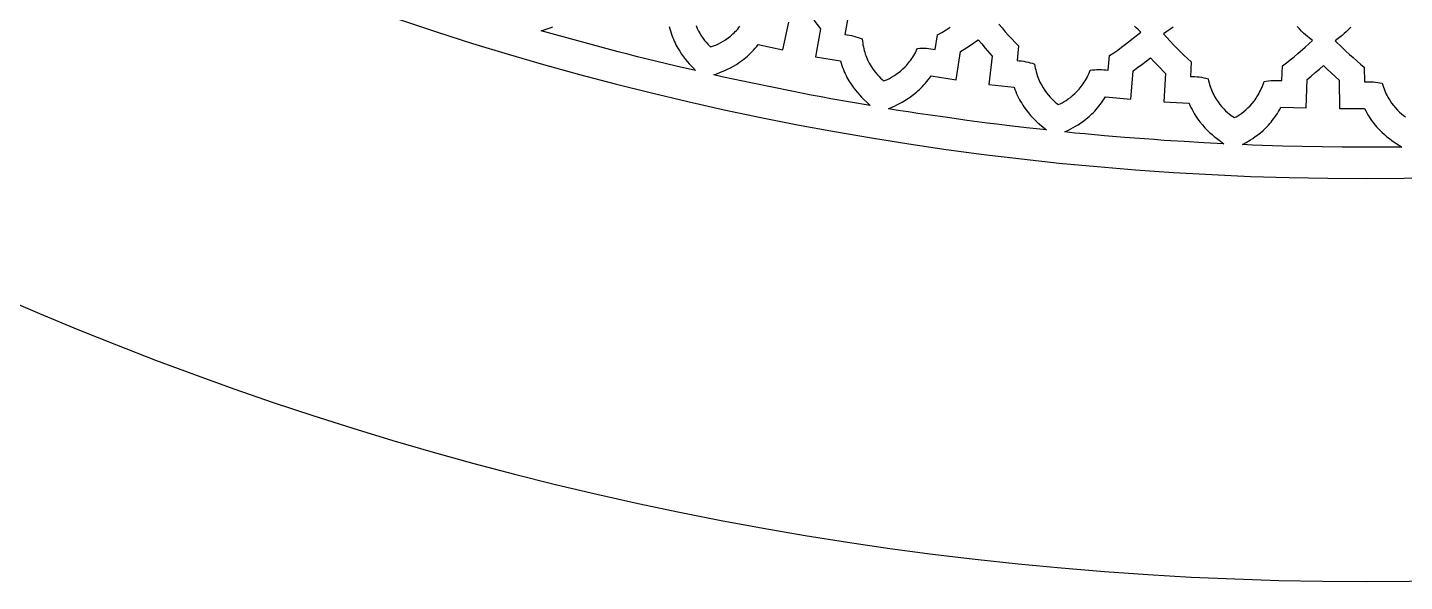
# Model space of a CAD drawing. Extents: x -550 to 550, y -550 to 550.
# Drawn here: x -216 to 6.1, y -550 to -460.6 of the extents above; entities that cross this region are included whole.
import ezdxf

# ---------------------------------------------------------------- set-up
doc = ezdxf.new("R2010")
doc.units = 0
doc.layers.add('LAYER_1', color=18, linetype='CONTINUOUS')
doc.layers.add('LAYER_10', color=4, linetype='CONTINUOUS')

msp = doc.modelspace()

# ---------------------------------------------------------------- linework, layer by layer
at = {"layer": 'LAYER_1'}
msp.add_lwpolyline([(0, 549.9999999999998, 0.4142135623730951), (-550, -4.34e-14, 0.4142135623730951), (0, -549.9999999999998, 0.4142135623730951), (550, -4.34e-14, 0.4142135623730951)], format="xyb", close=True, dxfattribs=at)
for points in [[(-89.18621355693719, -459.4479432026575), (-88.12379455566406, -460.8357238769531), (-88.92472839355469, -465.3442993164062), (-84.90495300292969, -466.0088195800781), (-84.79419099483667, -466.3806057059468), (-84.67588892742573, -466.7411763207485), (-84.5505482683377, -467.0907073059316), (-84.41867048521343, -467.4293745429442), (-84.28075704569372, -467.7573539132344), (-84.13730941741944, -468.0748212982504), (-83.98882906803141, -468.3819525794403), (-83.83581746517045, -468.6789236382522), (-83.67877607647742, -468.9659103561344), (-83.51820636959312, -469.243088614535), (-83.18848787181412, -469.7687232786839), (-82.85067371296013, -470.2572346822842), (-82.50877563415783, -470.7100298769212), (-82.16680537653387, -471.12851591418), (-81.82877468121495, -471.5140998456458), (-81.49869528932774, -471.8681887229041), (-81.18057894199892, -472.1921895975397), (-80.59628234552306, -472.7555555452847), (-80.10797882080078, -473.2154541015625), (-83.27467913507641, -472.6676733444216), (-86.44086155160139, -472.1156268494665), (-88.02249422461097, -471.8315795175067), (-89.60248023486719, -471.5387564317313), (-91.18031385293148, -471.2345878190192), (-92.75548934936523, -470.91650390625), (-95.90510630320995, -470.2746869082719), (-99.05560044152023, -469.6378795583191), (-100.6296578957332, -469.3143457120037), (-102.2021123751226, -468.9836537304764), (-103.7723564560417, -468.6430000979976), (-105.3397827148438, -468.2895812988281), (-104.7097403488554, -468.0514879750995), (-104.3456174801421, -467.9099386120198), (-103.9529482146212, -467.7497759430414), (-103.5348735975468, -467.5682913393477), (-103.0945346741726, -467.3627761721224), (-102.6350724897526, -467.1305218125491), (-102.1596280895407, -466.8688196318113), (-101.6713425187908, -466.5749610010926), (-101.1733568227567, -466.2462372915764), (-100.6688120466924, -465.8799398744466), (-100.4150615802908, -465.6818545790214), (-100.1608492358519, -465.4733601208865), (-99.90656764403235, -465.2541179214401), (-99.65260943548893, -465.0237894020798), (-99.3993672408784, -464.7820359842039), (-99.14723369085748, -464.5285190892101), (-98.89660141608292, -464.2629001384964), (-98.64786304721143, -463.9848405534608), (-98.40141121489978, -463.6940017555012), (-98.15763854980469, -463.3900451660156), (-94.17681884765625, -464.2566528320312), (-93.20856475830078, -459.7826843261719)], [(-83.77400207519531, -459.4146423339844), (-84.16900634765625, -461.7528076171875), (-83.81215630505682, -461.7998835314229), (-83.45654189850191, -461.8597781483098), (-83.1028250578326, -461.9323296814042), (-82.75166771288993, -462.0173763442623), (-82.40373179351498, -462.1147563504402), (-82.05967922954879, -462.2243079134939), (-81.72017195083247, -462.3458692469795), (-81.38587188720703, -462.4792785644531), (-81.35070953615735, -462.811302597604), (-81.30663077995806, -463.1350929827766), (-81.25405582728371, -463.4506943639587), (-81.1934048868089, -463.7581513851383), (-81.12509816720822, -464.0575086903027), (-81.04955587715625, -464.3488109234398), (-80.96719822532759, -464.6321027285375), (-80.8784454203968, -464.9074287495832), (-80.78371767103849, -465.1748336305649), (-80.68343518592721, -465.4343620154702), (-80.46788684314417, -465.9299678730027), (-80.23516206144433, -466.3946034740825), (-79.98862251022439, -466.8286259706113), (-79.731629858881, -467.232392514491), (-79.46754577681087, -467.6062602576234), (-79.19973193341063, -467.9505863519103), (-78.93154999807699, -468.2657279492536), (-78.66636164020662, -468.552042201555), (-78.40752852919618, -468.8098862607164), (-78.15841233444235, -469.0396172786396), (-77.9223747253418, -469.2415924072266), (-77.6336020597813, -469.1304098758901), (-77.3234586921993, -468.9969619704189), (-76.99503197632623, -468.8398431481965), (-76.6514092658926, -468.6576478666069), (-76.29567791462881, -468.4489705830334), (-75.93092527626538, -468.2124057548601), (-75.56023870453276, -467.9465478394703), (-75.18670555316142, -467.6499912942478), (-74.81341317588179, -467.3213305765763), (-74.44344892642434, -466.9591601438394), (-74.2606796476697, -466.7650695522539), (-74.07990015851955, -466.5620744534208), (-73.90149637819016, -466.3499991545134), (-73.72585422589788, -466.1286679627042), (-73.55335962085898, -465.8979051851666), (-73.38439848228978, -465.6575351290733), (-73.21935672940658, -465.4073821015973), (-73.0586202814257, -465.1472704099117), (-72.90257505756345, -464.8770243611893), (-72.75160697703615, -464.5964682626031), (-72.60610195906008, -464.3054264213262), (-72.46644592285156, -464.0037231445312), (-72.106812174517, -463.9803382254887), (-71.7458952732916, -463.9697523521348), (-71.38437362342938, -463.9719361189314), (-71.02292562918439, -463.9868601203399), (-70.66222969481062, -464.0144949508222), (-70.30296422456212, -464.0548112048398), (-69.94580762269291, -464.1077794768546), (-69.59143829345703, -464.1733703613281), (-69.20945739746094, -461.8325805664062), (-68.53047265388439, -461.4320508941279), (-67.85866704259143, -461.0194667108751), (-67.19332368334688, -460.5962348292869)], [(-112.5318204741519, -460.4672625548492), (-112.4353957300446, -460.8348837848196), (-112.3312924164271, -461.1919063841161), (-112.2200210297048, -461.5384753418653), (-112.1020920662832, -461.874735647194), (-111.9780160225676, -462.2008322892287), (-111.8483033949633, -462.5169102570961), (-111.7134646798757, -462.823114539923), (-111.5740103737103, -463.1195901268359), (-111.4304509728723, -463.4064820069616), (-111.1330588728002, -463.9520946033578), (-110.8253723509024, -464.461112242125), (-110.511475378422, -464.9346948362764), (-110.1954519266018, -465.3740022988254), (-109.8813859666849, -465.7801945427855), (-109.5733614699141, -466.1544314811697), (-109.2754624075326, -466.4978730269916), (-108.726376470909, -467.0970095930015), (-108.2667999267578, -467.5868835449219), (-111.3946662060879, -466.8482197486857), (-114.5237553555533, -466.1135032804811), (-116.0864649436596, -465.7387348201443), (-117.6467279737874, -465.3542846227195), (-119.2036270207657, -464.9565964985085), (-120.7562446594238, -464.5421142578125), (-133.1565246582031, -461.1500854492188), (-132.515596074881, -460.9428424910896), (-131.7431746871665, -460.6833183288723), (-131.3151657404107, -460.5264628710914)], [(-108.1895264724861, -460.2892078983868), (-107.9852119316476, -460.7677712942566), (-107.7652722235246, -461.2165887460578), (-107.5330845331662, -461.6358168499903), (-107.2920260456215, -462.0256122022538), (-107.0454739459396, -462.3861313990479), (-106.7968054191694, -462.7175310365725), (-106.54939765036, -463.0199677110271), (-106.3066278245606, -463.2935980186115), (-106.07187312682, -463.5385785555255), (-105.8485107421875, -463.7550659179688), (-105.552736153499, -463.6613825911473), (-105.2345059564878, -463.5462732857081), (-104.8967861933935, -463.4081983037389), (-104.5425429064553, -463.2456179473272), (-104.1747421379127, -463.0569925185609), (-103.796349930005, -462.8407823195278), (-103.4103323249717, -462.5954476523157), (-103.0196553650521, -462.3194488190122), (-102.6272850924856, -462.0112461217052), (-102.2361875495116, -461.6692998624824), (-102.0420429398216, -461.485191741555), (-101.8493287783695, -461.2920703434315), (-101.6584158204352, -461.089743205873), (-101.4696748212986, -460.8780178666403), (-101.2834765362397, -460.6567018634946), (-101.1001917205384, -460.4256027341967)], [(-59.31632960202057, -460.1074647722737), (-58.81023276250565, -460.7116589235517), (-58.29698814126976, -461.3097226038915), (-57.77550965844206, -461.9003762718554), (-57.24471123415165, -462.482340386005), (-56.70350678852766, -463.0543354049024), (-56.15081024169922, -463.6150817871094), (-56.40527725219727, -465.9726867675781), (-56.04625109902253, -465.9972470476974), (-55.68765141218553, -466.0346761435805), (-55.3301502009239, -466.0848566061426), (-54.97441947447525, -466.1476709862989), (-54.62113124207717, -466.2230018349648), (-54.27095751296728, -466.3107317030555), (-53.92457029638319, -466.410743141486), (-53.5826416015625, -466.5229187011719), (-53.52774527670526, -466.8517770773665), (-53.46442752349412, -467.1718869269644), (-53.39310579647899, -467.4833178877085), (-53.31419755020976, -467.7861395973417), (-53.2281202392363, -468.0804216936068), (-53.13529131810851, -468.3662338142466), (-53.03612824137628, -468.643645597004), (-52.93104846358951, -468.9127266796219), (-52.82046943929809, -469.1735466998429), (-52.70480862305189, -469.42617529541), (-52.45991143289477, -469.9071367635539), (-52.19969652951727, -470.3561681859963), (-51.92750354931853, -470.7738266646797), (-51.64667212869767, -471.160669301547), (-51.3605419040538, -471.5172531985409), (-51.07245251178605, -471.8441354576039), (-50.78574358829356, -472.141873180679), (-50.50375476997544, -472.4110234697088), (-50.22982569323082, -472.6521434266359), (-49.96729599445884, -472.8657901534031), (-49.71950531005859, -473.0525207519531), (-49.43856287740361, -472.924097872477), (-49.13758219291779, -472.7724333415666), (-48.81972086454895, -472.5962902418209), (-48.48813650024489, -472.3944316558388), (-48.14598670795343, -472.1656206662196), (-47.79642909562237, -471.9086203555622), (-47.44262127119953, -471.6221938064655), (-47.08772084263272, -471.3051041015287), (-46.73488541786975, -470.9561143233508), (-46.38727260485841, -470.5739875545307), (-46.21641143024331, -470.3701112619422), (-46.04804001154654, -470.1574868776677), (-45.88255304976159, -469.9359597870322), (-45.72034524588193, -469.7053753753605), (-45.56181130090103, -469.4655790279776), (-45.40734591581239, -469.2164161302082), (-45.25734379160947, -468.9577320673775), (-45.11219962928574, -468.6893722248101), (-44.97230812983469, -468.4111819878309), (-44.83806399424979, -468.1230067417649), (-44.70986192352451, -467.824691871937), (-44.58809661865234, -467.5160827636719), (-44.2296216122884, -467.4789057254014), (-43.86963326408214, -467.450940037393), (-43.50867881647719, -467.4329122832963), (-43.14730551191714, -467.4255490467606), (-42.7860605928456, -467.4295769114355), (-42.42549130170616, -467.4457224609705), (-42.06614488094245, -467.4747122790151), (-41.70856857299805, -467.5172729492188), (-41.46733093261719, -465.1576538085938), (-40.81335333299472, -464.7153617698654), (-40.16727126189359, -464.2615002767947), (-39.52828199794963, -463.7974285740484), (-38.8955828197987, -463.3245059062931), (-37.64584383541922, -462.3575446544222), (-36.4116325378418, -461.3714904785156), (-36.89002559255209, -460.9360502976943), (-37.16161182672, -460.6789176434919), (-37.45049474669764, -460.3940626134982)], [(-31.23550738533287, -460.5842658458938), (-31.58266076376395, -460.849329573816), (-32.2195237809437, -461.3011837508366), (-32.75943756103516, -461.6589660644531), (-31.69149341437255, -462.8244691045323), (-31.15126775028635, -463.4019318433416), (-30.60479268845837, -463.9733398686066), (-30.05050797595977, -464.5367965357839), (-29.48685335986164, -465.0904052003306), (-28.91226858723513, -465.6322692177035), (-28.32519340515137, -466.1604919433594), (-28.43829917907715, -468.5290832519531), (-28.07852847939578, -468.5310302380084), (-27.71837427292436, -468.545845970587), (-27.35851491464073, -468.5734560537612), (-26.99962875952272, -468.6137860916033), (-26.64239416254818, -468.6667616881854), (-26.28748947869493, -468.7323084475796), (-25.93559306294081, -468.8103519738584), (-25.58738327026367, -468.9008178710938), (-25.512892609414, -469.2253118430137), (-25.43051917108397, -469.5405752859349), (-25.34067547223063, -469.8467024815283), (-25.24377402981106, -470.1437877114648), (-25.14022736078233, -470.4319252574157), (-25.03044798210148, -470.7112094010522), (-24.9148484107256, -470.9817344240452), (-24.79384116361173, -471.2435946080658), (-24.66783875771696, -471.4968842347852), (-24.53725370999833, -471.7416975858745), (-24.2639857569178, -472.2062725878473), (-23.97733744002665, -472.6380738673528), (-23.6806088949814, -473.0378556777599), (-23.37710025743855, -473.4063722724375), (-23.07011166305464, -473.7443779047544), (-22.76294324748617, -474.0526268280794), (-22.45889514638966, -474.3318732957812), (-22.16126749542162, -474.5828715612288), (-21.87336043023858, -474.806375877791), (-21.59847408649703, -475.0031404988366), (-21.33990859985352, -475.1739196777344), (-21.06712286883404, -475.0281292955945), (-20.77572222226315, -474.8579404304022), (-20.46893283404195, -474.6623055056343), (-20.14998087807157, -474.4401769447675), (-19.82209252825312, -474.1905071712782), (-19.48849395848772, -473.9122486086433), (-19.15241134267648, -473.6043536803392), (-18.81707085472052, -473.2657748098428), (-18.48569866852097, -472.8954644206306), (-18.16152095797892, -472.4923749361791), (-18.00313821042357, -472.2782106655752), (-17.84776389699552, -472.0554587799652), (-17.6958012894324, -471.8239883322837), (-17.54765365947186, -471.5836683754654), (-17.40372427885153, -471.3343679624447), (-17.26441641930907, -471.0759561461564), (-17.1301333525821, -470.8083019795349), (-17.00127835040826, -470.5312745155148), (-16.8782546845252, -470.2447428070308), (-16.76146562667056, -469.9485759070174), (-16.65131444858197, -469.6426428684091), (-16.54820442199707, -469.3268127441406), (-16.19304142151482, -469.2691864769935), (-15.8356258296665, -469.2237074238745), (-15.47651357996149, -469.1901146936681), (-15.11626060590915, -469.1681473952581), (-14.75542284101882, -469.1575446375287), (-14.39455621879988, -469.1580455293641), (-14.03421667276168, -469.1693891796484), (-13.67496013641357, -469.1913146972656), (-13.57517910003662, -466.8213195800781), (-12.94881518948895, -466.3388398421137), (-12.33100994170179, -465.8453430555854), (-11.72088641698288, -465.3421258658236), (-11.11756767563996, -464.8304849181587), (-9.927836784313087, -463.7871183304418), (-8.754801750183105, -462.7256164550781), (-9.258427503207908, -462.3210102173221), (-9.544944505852158, -462.0813677714161), (-9.85039190566457, -461.815127512829), (-10.17161543745534, -461.5210107455635), (-10.50546083603468, -461.1977387736228), (-10.84877383621277, -460.8440329010098), (-11.19840017279982, -460.4586144317277)], [(-2.574676501313332, -460.5945260205851), (-2.936539010205827, -460.9688290885597), (-3.291280618885319, -461.3115592761188), (-3.635713625269792, -461.6241174011222), (-3.966650327277228, -461.9079042814295), (-4.575284009832916, -462.3947675793943), (-5.09168004989624, -462.7833557128906), (-3.950976258936956, -463.88134887772), (-3.374629280408616, -464.4243904778297), (-2.793057428970863, -464.9617632429568), (-2.205339591465987, -465.492193038017), (-1.610554654736279, -466.0144057279261), (-1.007781505624029, -466.5271271775996), (-0.3960990309715271, -467.0290832519531), (-0.3672634363174438, -469.4010925292969), (-0.0075910571065095, -469.389579376598), (0.3529448271581843, -469.387097681122), (0.7137427912795997, -469.3944113118945), (1.074201410060699, -469.4122841379416), (1.433719258304445, -469.4414800282889), (1.791694910813801, -469.4827628519623), (2.147526942391726, -469.5368964779876), (2.500613927841187, -469.6046447753906), (2.594288284160188, -469.923631324669), (2.695290010123491, -470.2329348542937), (2.803212419523249, -470.5326741876628), (2.917648826151614, -470.8229681481745), (3.038192543800741, -471.1039355592271), (3.164436886262783, -471.3756952442187), (3.295975167329892, -471.6383660265476), (3.43240070079422, -471.8920667296121), (3.573306800447924, -472.1369161768104), (3.718286780083154, -472.3730331915405), (4.018841634466809, -472.8195452171896), (4.33081177428241, -473.232553393745), (4.650943709867184, -473.6130083083927), (4.975983951558354, -473.9618605483183), (5.302679009693149, -474.2800607007074), (5.627775394608793, -474.5685593527459), (5.948019616642511, -474.8283070916195), (6.260158186131529, -475.060254504514)]]:
    msp.add_lwpolyline(points, dxfattribs=at)
for points in [[(-77.14261627197266, -473.7330017089844), (-76.52854649143127, -473.4594679863898), (-76.17363651427635, -473.2976957364571), (-75.79124765513882, -473.1158513845212), (-75.38470829597381, -472.9113835483976), (-74.95734681873651, -472.6817408459015), (-74.51249160538204, -472.4243718948485), (-74.05347103786556, -472.1367253130538), (-73.58361349814221, -471.8162497183328), (-73.10624736816717, -471.4603937285011), (-72.62470102989556, -471.0666059613738), (-72.38340040200954, -470.8546903543917), (-72.14230286528256, -470.6323350347665), (-71.90182446745902, -470.3992210797251), (-71.66238125628331, -470.1550295664944), (-71.42438927949982, -469.8994415723014), (-71.18826458485294, -469.632138174373), (-70.9544232200871, -469.3528004499361), (-70.72328123294665, -469.0611094762177), (-70.49525467117599, -468.7567463304446), (-70.27075958251953, -468.4393920898438), (-66.2435073852539, -469.0542907714844), (-65.54452514648438, -464.5303039550781), (-64.81701631526597, -464.0592067036919), (-64.09345034045995, -463.5818690894848), (-63.37509915971839, -463.0965711736995), (-62.66323471069336, -462.6015930175781), (-62.10988305475259, -463.2766336796478), (-61.54770151555628, -463.9441793902134), (-60.40358352661133, -465.2619934082031), (-60.93349075317383, -469.8100280761719), (-59.92302562402342, -469.937070760663), (-58.91123252508935, -470.0534454449588), (-56.88528823852539, -470.2651062011719), (-56.75246022031727, -470.62897618177), (-56.61277072910919, -470.9811993328025), (-56.46671017760503, -471.321981751002), (-56.31476897850865, -471.6515295331013), (-56.15743754452393, -471.9700487758332), (-55.99520628835474, -472.2777455759303), (-55.82856562270494, -472.5748260301256), (-55.6580059602784, -472.8614962351517), (-55.484017713779, -473.1379622877413), (-55.3070912959106, -473.4044302846272), (-54.94638559688229, -473.9081964982188), (-54.57981216482444, -474.3744436497885), (-54.21129430136799, -474.8048205131984), (-53.84475530814392, -475.2009758623104), (-53.48411848678316, -475.5645584709862), (-53.13330713891668, -475.8972171130881), (-52.79624456617545, -476.200600562478), (-52.17905895259252, -476.7261369785695), (-51.66394805908203, -477.1543579101562), (-54.85788310811076, -476.7994929413997), (-58.05056804771991, -476.431911207316), (-59.64589801713409, -476.2394893606034), (-61.24026300796373, -476.0392536913516), (-62.83344553646561, -475.8296593224912), (-64.42522811889648, -475.6091613769531), (-67.60871730595773, -475.1648113505302), (-70.79216012361542, -474.7208336815983), (-72.38259145807828, -474.4910943478146), (-73.97148397718269, -474.2519799433516), (-75.55832860659277, -474.0003344148584)], [(-48.67194366455078, -477.4847412109375), (-48.07649856410735, -477.1755104207163), (-47.73210663209596, -476.9937247385299), (-47.36129362840056, -476.7906231915149), (-46.96757844015298, -476.5638040245879), (-46.55447995448507, -476.3108654826653), (-46.12551705852867, -476.0294058106638), (-45.68420863941559, -475.7170232534996), (-45.23407358427768, -475.3713160560893), (-44.77863078024679, -474.9898824633494), (-44.32139911445474, -474.5703207201965), (-44.09321211062698, -474.3454912437516), (-43.86589747403337, -474.1102290715469), (-43.63989506556538, -473.8642339841973), (-43.41564474611451, -473.6072057623173), (-43.19358637657223, -473.3388441865213), (-42.97415981783001, -473.058849037424), (-42.75780493077934, -472.7669200956399), (-42.54496157631169, -472.4627571417835), (-42.33606961531856, -472.1460599564696), (-42.13156890869141, -471.8165283203125), (-38.07377243041992, -472.1773681640625), (-37.64657592773438, -467.6194763183594), (-36.94841263062309, -467.103710873138), (-36.25452845697502, -466.5820203038068), (-35.5663274997552, -466.0527325159219), (-34.88521385192871, -465.5141754150391), (-34.29232565820378, -466.1529882366714), (-33.6910663186528, -466.7837682227796), (-32.46992492675781, -468.0269165039062), (-32.72686767578125, -472.5982360839844), (-30.69465424399328, -472.7364179053466), (-29.67802555928848, -472.7963105691194), (-28.66075325012207, -472.8425903320312), (-28.50644919607245, -473.1972437417433), (-28.34598161529918, -473.5398575406874), (-28.17982832214649, -473.8706675009857), (-28.00846713095866, -474.18990939476), (-27.83237585607992, -474.4978189941321), (-27.65203231185452, -474.794632071224), (-27.46791431262673, -475.0805843981576), (-27.28049967274078, -475.3559117470548), (-27.09026620654094, -475.6208498900373), (-26.89769172837145, -475.8756345992273), (-26.50743099350052, -476.3556868047166), (-26.11353998288201, -476.7979545404978), (-25.71984121126994, -477.2043239835462), (-25.3301571934183, -477.5766813108368), (-24.94831044408112, -477.9169126993447), (-24.57812347801239, -478.226904326045), (-24.22341880996612, -478.5085423679129), (-23.57574642695704, -478.9943024050519), (-23.03587341308594, -479.3892822265625), (-26.24533384705282, -479.2287052543636), (-29.453841363165, -479.046952101395), (-32.66093116552915, -478.8399795810785), (-34.26379917533906, -478.7257725623591), (-35.86613845825195, -478.6037445068359), (-39.0705262065547, -478.3531709354412), (-42.27413385660377, -478.094518255682), (-43.87509317623707, -477.9568314407803), (-45.47519510905163, -477.8107278775252), (-47.07421886762901, -477.6540752421623)], [(-20.02902030944824, -479.5309753417969), (-19.45426297265042, -479.1872449981504), (-18.76343503339297, -478.7624510812234), (-18.38375301849938, -478.5140585769247), (-17.98616346977989, -478.2386841322799), (-17.57436975949748, -477.934089064947), (-17.15207525991516, -477.5980346925842), (-16.72298334329593, -477.2282823328493), (-16.29079738190278, -476.8225933034005), (-15.85922074799871, -476.3787289218956), (-15.64481823268727, -476.1417813858903), (-15.43195681384672, -475.8944505059928), (-15.22109941300995, -475.6364564469103), (-15.01270895170981, -475.3675193733501), (-14.8072483514792, -475.0873594500194), (-14.60518053385098, -474.7956968416254), (-14.40696842035803, -474.4922517128755), (-14.21307493253322, -474.1767442284769), (-14.02396299190943, -473.8488945531368), (-13.84009552001953, -473.5084228515625), (-9.76777458190918, -473.6139526367188), (-9.613920211791992, -469.0384521484375), (-8.947786109010913, -468.4799547639427), (-8.286312716239944, -467.9157707936939), (-7.630970427583502, -467.3443506880726), (-6.983229637145996, -466.7641448974609), (-6.353155140257167, -467.3644955638215), (-5.715217297696324, -467.9563033917511), (-4.421814918518066, -469.1203002929688), (-4.404909610748291, -473.698486328125), (-0.331352710723877, -473.7214050292969), (-0.1580302236589819, -474.0668537233861), (0.020960979445149, -474.3998070926483), (0.2051467110331431, -474.7205341864814), (0.3940527835496276, -475.0293040542829), (0.5872050094392295, -475.3263857454506), (0.7841292011465759, -475.6120483093822), (0.9843511711162942, -475.8865607954754), (1.187396731793012, -476.150192253128), (1.392791695621355, -476.4032117317377), (1.600061875045952, -476.6458882807023), (2.018331130462414, -477.1012887872865), (2.438410997599415, -477.5185461680627), (2.856507976013973, -477.8998128182125), (3.268828565263105, -478.2472411329176), (3.671579264903828, -478.5629835073598), (4.060966574493159, -478.849192336721), (4.433196993588116, -479.1080200161828), (5.111013158522979, -479.5521415061354), (5.674679756164551, -479.9125671386719), (4.068141419670052, -479.9336959458009), (2.461481403289598, -479.9468293933553), (-0.75210040807724, -479.9513325093167), (-3.965859155832093, -479.9305210857076), (-7.179588317871094, -479.8888397216797), (-10.39316622148054, -479.8327940624698), (-13.60623877121526, -479.7601978636062), (-15.21244120247239, -479.7150074910917), (-16.81834409217218, -479.6624564988086), (-18.42388970595176, -479.6014705584721)]]:
    msp.add_lwpolyline(points, close=True, dxfattribs=at)
at = {"layer": 'LAYER_10'}
msp.add_lwpolyline([(-485, 0, 0.4142135623730952), (0, -484.9999999999998, 0.4142135623730952), (485, 0, 0.4142135623730954), (0, 484.9999999999998, 0.4142135623730952)], format="xyb", close=True, dxfattribs=at)

doc.saveas('drawing.dxf')
